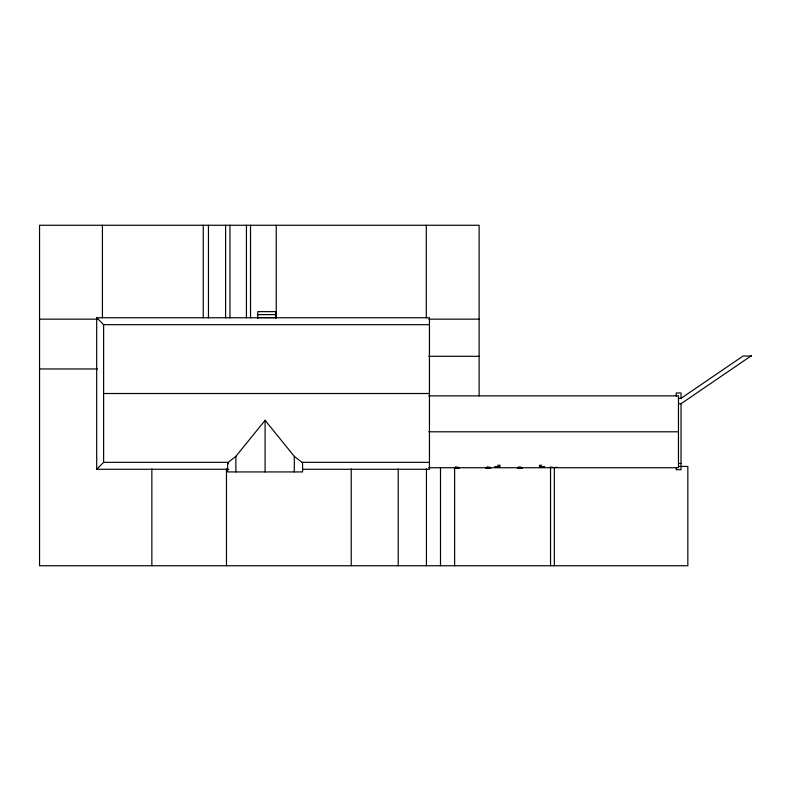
<?xml version="1.0" encoding="UTF-8"?>
<svg xmlns="http://www.w3.org/2000/svg" width="791" height="791" viewBox="0 0 791 791"><rect width="100%" height="100%" fill="white"/><g stroke="black" fill="none" stroke-linecap="round" stroke-linejoin="round"><path stroke-width="1.19" d="M235.876 456.367L265.094 420.328L294.301 456.367L302.577 462.784L302.577 471.93L227.61 471.93L227.61 462.784L235.876 456.367L235.876 471.93M96.69 469.281L103.621 462.349L103.621 324.676L96.69 317.745L96.69 469.281L228.678 469.281M678.638 398.348L681.031 398.348L743.046 356.029L751.45 356.029M678.638 403.717L681.031 403.717L751.45 355.673M257.757 314.62L275.673 314.62M257.757 317.606L275.673 317.606M96.69 317.745L429.454 317.745L429.454 469.281L302.735 469.281M39.55 319.159L97.501 319.159M428.742 319.159L479.128 319.159M103.621 324.676L429.454 324.676M428.742 356.306L479.128 356.306M39.55 368.962L97.501 368.962M103.621 393.513L429.454 393.513M428.742 395.866L678.46 395.866L678.46 467.728L428.742 467.728M428.742 431.797L678.46 431.797M103.621 462.349L228.055 462.349M302.132 462.349L429.454 462.349M678.638 463.457L681.031 463.457M497.658 465.246L499.961 465.246L499.961 466.591L494.691 466.591M541.835 465.246L539.521 465.246L539.521 466.591L544.801 466.591M678.638 466.443L687.834 466.443L687.834 565.743L39.55 565.743L39.55 225.257L479.128 225.257L479.128 395.945M549.992 467.125L552.385 467.125M555.341 467.362L557.358 467.362M227.61 462.784L228.381 463.852M681.031 398.348L681.031 392.969L676.256 392.969L676.256 396.192M681.031 403.717L681.031 469.725L676.256 469.725L676.256 467.54M554.343 467.669L554.343 565.743M550.546 467.669L550.546 565.743M454.627 467.669L454.627 565.743M440.498 467.669L440.498 565.743M426.438 468.895L426.438 565.743M426.29 225.257L426.29 317.923M398.219 468.895L398.219 565.743M351.234 468.895L351.234 565.743M294.301 456.367L294.301 471.93M276.247 225.257L276.247 317.923M275.673 318.348L275.673 311.634L257.757 311.634L257.757 318.348M265.094 420.328L265.094 471.93M250.529 225.257L250.529 317.923M246.436 225.257L246.436 317.923M229.954 225.257L229.954 317.923M226.473 468.895L226.473 565.743M225.603 225.257L225.603 317.923M208.458 225.257L208.458 317.923M203.238 225.257L203.238 317.923M151.862 468.895L151.862 565.743M102.425 225.257L102.425 317.923M455.527 467.125L454.261 468.391L459.175 468.391L457.91 467.125L455.527 467.125M487.108 467.125L485.842 468.391L490.756 468.391L489.491 467.125L487.108 467.125M518.609 467.125L517.344 468.391L522.258 468.391L520.992 467.125L518.609 467.125"/></g></svg>
